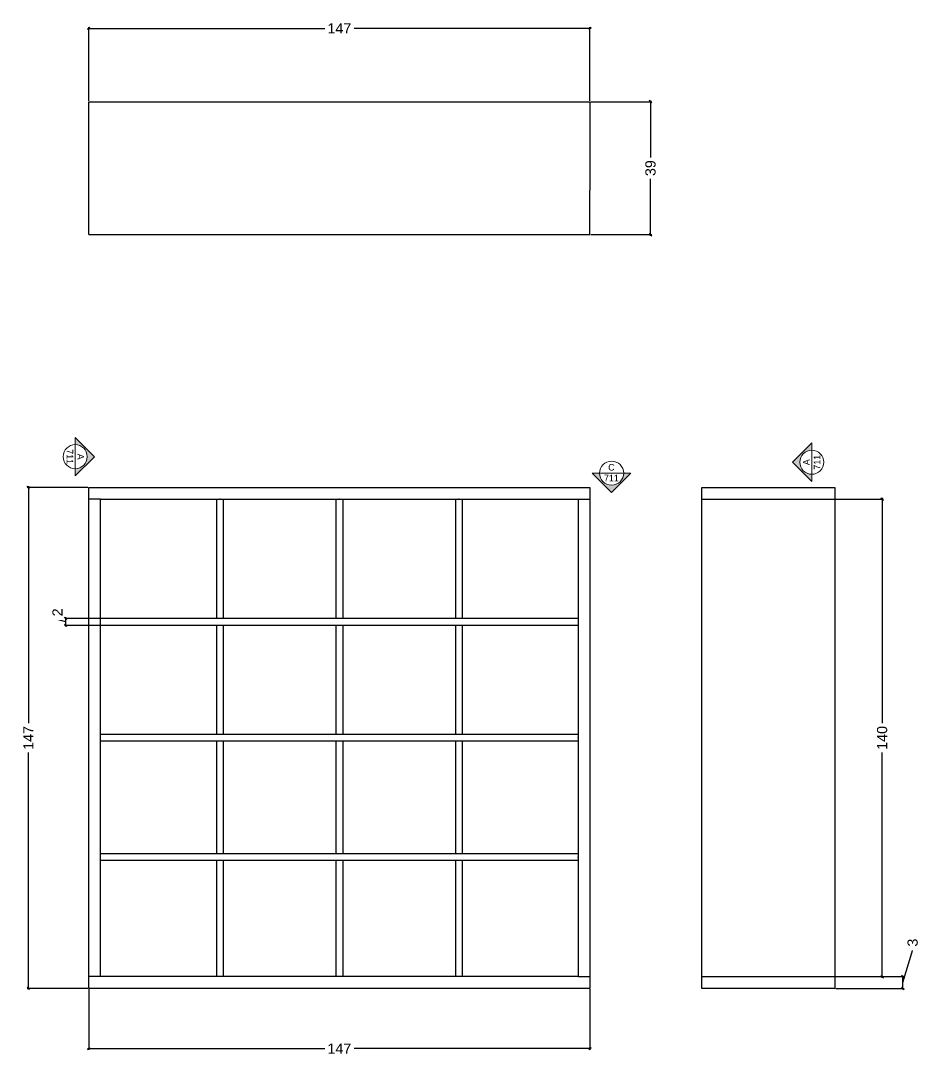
# Model space of a CAD drawing. Header units: inches. Extents: x 17 to 1523, y -134 to 986.
# Drawn here: x 633.2 to 897, y 682.5 to 986.4 of the extents above; entities that cross this region are included whole.
import ezdxf
from ezdxf.enums import TextEntityAlignment as Align

# ---------------------------------------------------------------- set-up
doc = ezdxf.new("R2010")
doc.units = ezdxf.units.IN
doc.header["$MEASUREMENT"] = 0
doc.layers.get('Defpoints').update_dxf_attribs({"color": 6})
doc.layers.add('A-PRSP-1', color=7, linetype='Continuous', lineweight=40)
doc.layers.add('G-ANNO-TEXT', color=3, linetype='Continuous')
doc.layers.add('Kallax', color=7, linetype='Continuous')
doc.styles.add('ARIAL', font='Arial.ttf')
doc.dimstyles.new('TICK_36', dxfattribs={"dimtxt": 15, "dimasz": 3.6, "dimexe": 1.8, "dimexo": 1.2, "dimgap": 1.8, "dimtad": 0, "dimdec": 0, "dimzin": 0, "dimdsep": 46, "dimtxsty": 'ARIAL', "dimblk": 'OBLIQUE', "dimcen": 1.8, "dimdle": 1.8, "dimclrd": 256, "dimclrt": 256, "dimadec": 0, "dimazin": 0, "dimtfac": 1, "dimtdec": 0, "dimtmove": 1, "dimatfit": 3, "dimldrblk": 'OPEN90', "dimfxl": 1, "dimtfill": 1, "dimtolj": 1, "dimtzin": 0, "dimarcsym": 0})

# ---------------------------------------------------------------- blocks, each defined once
blk = doc.blocks.new('_Oblique')
at = {"color": 0, "linetype": 'ByBlock', "lineweight": -2}
blk.add_line((-0.5, -0.5), (0.5, 0.5), dxfattribs=at)
blk = doc.blocks.new('*D74')
at = {"layer": 'Defpoints', "color": 0, "ltscale": 0.6, "transparency": 16777216}
for p in [(800.12, 984.16), (653.12, 962.65), (800.12, 962.65)]:
    blk.add_point(p, dxfattribs=at)
at = {"layer": 'G-ANNO-TEXT', "lineweight": -2, "ltscale": 0.6, "transparency": 16777216}
for p, q in [((652.76, 984.16), (723.09, 984.16)), ((800.48, 984.16), (730.15, 984.16))]:
    blk.add_line(p, q, dxfattribs=at)
at = {"layer": 'G-ANNO-TEXT', "color": 0, "lineweight": -2, "ltscale": 0.6, "transparency": 16777216}
for p, q in [((653.12, 962.89), (653.12, 984.52)), ((800.12, 962.89), (800.12, 984.52))]:
    blk.add_line(p, q, dxfattribs=at)
at = {"layer": 'G-ANNO-TEXT', "lineweight": -2, "ltscale": 0.6, "transparency": 16777216, "xscale": 0.7200000000000001, "yscale": 0.7200000000000001, "zscale": 0.7200000000000001, "rotation": 180}
blk.add_blockref('_Oblique', (653.12, 984.16), dxfattribs=at)
at = {"layer": 'G-ANNO-TEXT', "lineweight": -2, "ltscale": 0.6, "transparency": 16777216, "xscale": 0.7200000000000001, "yscale": 0.7200000000000001, "zscale": 0.7200000000000001}
blk.add_blockref('_Oblique', (800.12, 984.16), dxfattribs=at)
at = {"layer": 'G-ANNO-TEXT', "ltscale": 0.6, "transparency": 16777216, "insert": (726.62, 984.16), "char_height": 3, "attachment_point": 5, "style": 'ARIAL', "bg_fill": 3, "box_fill_scale": 1.25, "bg_fill_color": 256, "bg_fill_true_color": 13158600, "bg_fill_transparency": 0}
blk.add_mtext('\\A1;147', dxfattribs=at)
blk = doc.blocks.new('_Open90')
at = {"color": 0, "linetype": 'ByBlock', "lineweight": -2}
for p, q in [((0, 0), (-1, 0)), ((-0.5, 0.5), (0, 0)), ((0, 0), (-0.5, -0.5))]:
    blk.add_line(p, q, dxfattribs=at)
blk = doc.blocks.new('*D75')
at = {"layer": 'Defpoints', "color": 0, "ltscale": 0.6, "transparency": 16777216}
for p in [(800.12, 962.65), (800.12, 923.65), (817.88, 923.65)]:
    blk.add_point(p, dxfattribs=at)
at = {"layer": 'G-ANNO-TEXT', "color": 0, "lineweight": -2, "ltscale": 0.6, "transparency": 16777216}
for p, q in [((800.36, 962.65), (818.24, 962.65)), ((800.36, 923.65), (818.24, 923.65))]:
    blk.add_line(p, q, dxfattribs=at)
at = {"layer": 'G-ANNO-TEXT', "lineweight": -2, "ltscale": 0.6, "transparency": 16777216}
for p, q in [((817.88, 963.01), (817.88, 945.64)), ((817.88, 923.29), (817.88, 940.66))]:
    blk.add_line(p, q, dxfattribs=at)
at = {"layer": 'G-ANNO-TEXT', "lineweight": -2, "ltscale": 0.6, "transparency": 16777216, "xscale": 0.7200000000000001, "yscale": 0.7200000000000001, "zscale": 0.7200000000000001}
for p, rotation in [((817.88, 962.65), 90), ((817.88, 923.65), 270)]:
    blk.add_blockref('_Oblique', p, dxfattribs=dict(at, rotation=rotation))
at = {"layer": 'G-ANNO-TEXT', "ltscale": 0.6, "transparency": 16777216, "insert": (817.88, 943.15), "char_height": 3, "attachment_point": 5, "rotation": 90, "style": 'ARIAL', "bg_fill": 3, "box_fill_scale": 1.25, "bg_fill_color": 256, "bg_fill_true_color": 13158600, "bg_fill_transparency": 0}
blk.add_mtext('\\A1;39', dxfattribs=at)
blk = doc.blocks.new('*D76')
at = {"layer": 'Defpoints', "color": 0, "ltscale": 0.6, "transparency": 16777216}
for p in [(653.12, 702.43), (800.12, 702.43), (800.12, 684.75)]:
    blk.add_point(p, dxfattribs=at)
at = {"layer": 'G-ANNO-TEXT', "color": 0, "lineweight": -2, "ltscale": 0.6, "transparency": 16777216}
for p, q in [((653.12, 702.19), (653.12, 684.39)), ((800.12, 702.19), (800.12, 684.39))]:
    blk.add_line(p, q, dxfattribs=at)
at = {"layer": 'G-ANNO-TEXT', "lineweight": -2, "ltscale": 0.6, "transparency": 16777216}
for p, q in [((652.76, 684.75), (723.09, 684.75)), ((800.48, 684.75), (730.15, 684.75))]:
    blk.add_line(p, q, dxfattribs=at)
at = {"layer": 'G-ANNO-TEXT', "lineweight": -2, "ltscale": 0.6, "transparency": 16777216, "xscale": 0.7200000000000001, "yscale": 0.7200000000000001, "zscale": 0.7200000000000001, "rotation": 180}
blk.add_blockref('_Oblique', (653.12, 684.75), dxfattribs=at)
at = {"layer": 'G-ANNO-TEXT', "lineweight": -2, "ltscale": 0.6, "transparency": 16777216, "xscale": 0.7200000000000001, "yscale": 0.7200000000000001, "zscale": 0.7200000000000001}
blk.add_blockref('_Oblique', (800.12, 684.75), dxfattribs=at)
at = {"layer": 'G-ANNO-TEXT', "ltscale": 0.6, "transparency": 16777216, "insert": (726.62, 684.75), "char_height": 3, "attachment_point": 5, "style": 'ARIAL', "bg_fill": 3, "box_fill_scale": 1.25, "bg_fill_color": 256, "bg_fill_true_color": 13158600, "bg_fill_transparency": 0}
blk.add_mtext('\\A1;147', dxfattribs=at)
blk = doc.blocks.new('*D77')
at = {"layer": 'Defpoints', "color": 0, "ltscale": 0.6, "transparency": 16777216}
for p in [(635.41, 849.43), (653.12, 849.43), (653.12, 702.43)]:
    blk.add_point(p, dxfattribs=at)
at = {"layer": 'G-ANNO-TEXT', "color": 0, "lineweight": -2, "ltscale": 0.6, "transparency": 16777216}
for p, q in [((652.88, 849.43), (635.05, 849.43)), ((652.88, 702.43), (635.05, 702.43))]:
    blk.add_line(p, q, dxfattribs=at)
at = {"layer": 'G-ANNO-TEXT', "lineweight": -2, "ltscale": 0.6, "transparency": 16777216}
for p, q in [((635.41, 849.79), (635.41, 779.46)), ((635.41, 702.07), (635.41, 772.4))]:
    blk.add_line(p, q, dxfattribs=at)
at = {"layer": 'G-ANNO-TEXT', "lineweight": -2, "ltscale": 0.6, "transparency": 16777216, "xscale": 0.7200000000000001, "yscale": 0.7200000000000001, "zscale": 0.7200000000000001}
for p, rotation in [((635.41, 849.43), 90), ((635.41, 702.43), 270)]:
    blk.add_blockref('_Oblique', p, dxfattribs=dict(at, rotation=rotation))
at = {"layer": 'G-ANNO-TEXT', "ltscale": 0.6, "transparency": 16777216, "insert": (635.41, 775.93), "char_height": 3, "attachment_point": 5, "rotation": 90, "style": 'ARIAL', "bg_fill": 3, "box_fill_scale": 1.25, "bg_fill_color": 256, "bg_fill_true_color": 13158600, "bg_fill_transparency": 0}
blk.add_mtext('\\A1;147', dxfattribs=at)
blk = doc.blocks.new('*D78')
at = {"layer": 'Defpoints', "color": 0, "ltscale": 0.6, "transparency": 16777216}
for p in [(871.98, 705.89), (891.89, 705.89), (871.98, 702.43)]:
    blk.add_point(p, dxfattribs=at)
at = {"layer": 'G-ANNO-TEXT', "lineweight": -2, "ltscale": 0.6, "transparency": 16777216}
for p, q in [((894.78, 713.81), (894.78, 714.53)), ((891.89, 704.16), (894.78, 713.81)), ((891.89, 702.07), (891.89, 706.25))]:
    blk.add_line(p, q, dxfattribs=at)
at = {"layer": 'G-ANNO-TEXT', "color": 0, "lineweight": -2, "ltscale": 0.6, "transparency": 16777216}
for p, q in [((872.22, 705.89), (892.25, 705.89)), ((872.22, 702.43), (892.25, 702.43))]:
    blk.add_line(p, q, dxfattribs=at)
at = {"layer": 'G-ANNO-TEXT', "lineweight": -2, "ltscale": 0.6, "transparency": 16777216, "xscale": 0.7200000000000001, "yscale": 0.7200000000000001, "zscale": 0.7200000000000001}
for p, rotation in [((891.89, 705.89), 90), ((891.89, 702.43), 270)]:
    blk.add_blockref('_Oblique', p, dxfattribs=dict(at, rotation=rotation))
at = {"layer": 'G-ANNO-TEXT', "ltscale": 0.6, "transparency": 16777216, "insert": (894.78, 715.85), "char_height": 3, "attachment_point": 5, "rotation": 90, "style": 'ARIAL', "bg_fill": 3, "box_fill_scale": 1.25, "bg_fill_color": 256, "bg_fill_true_color": 13158600, "bg_fill_transparency": 0}
blk.add_mtext('\\A1;3', dxfattribs=at)
blk = doc.blocks.new('*D79')
at = {"layer": 'Defpoints', "color": 0, "ltscale": 0.6, "transparency": 16777216}
for p in [(871.98, 846), (885.83, 846), (871.98, 705.89)]:
    blk.add_point(p, dxfattribs=at)
at = {"layer": 'G-ANNO-TEXT', "color": 0, "lineweight": -2, "ltscale": 0.6, "transparency": 16777216}
for p, q in [((872.22, 846), (886.19, 846)), ((872.22, 705.89), (886.19, 705.89))]:
    blk.add_line(p, q, dxfattribs=at)
at = {"layer": 'G-ANNO-TEXT', "lineweight": -2, "ltscale": 0.6, "transparency": 16777216}
for p, q in [((885.83, 846.36), (885.83, 779.47)), ((885.83, 705.53), (885.83, 772.41))]:
    blk.add_line(p, q, dxfattribs=at)
at = {"layer": 'G-ANNO-TEXT', "lineweight": -2, "ltscale": 0.6, "transparency": 16777216, "xscale": 0.7200000000000001, "yscale": 0.7200000000000001, "zscale": 0.7200000000000001}
for p, rotation in [((885.83, 846), 90), ((885.83, 705.89), 270)]:
    blk.add_blockref('_Oblique', p, dxfattribs=dict(at, rotation=rotation))
at = {"layer": 'G-ANNO-TEXT', "ltscale": 0.6, "transparency": 16777216, "insert": (885.83, 775.94), "char_height": 3, "attachment_point": 5, "rotation": 90, "style": 'ARIAL', "bg_fill": 3, "box_fill_scale": 1.25, "bg_fill_color": 256, "bg_fill_true_color": 13158600, "bg_fill_transparency": 0}
blk.add_mtext('\\A1;140', dxfattribs=at)
blk = doc.blocks.new('*D80')
at = {"layer": 'Defpoints', "color": 0, "ltscale": 0.6, "transparency": 16777216}
for p in [(646.34, 808.97), (656.56, 810.97), (656.56, 808.97)]:
    blk.add_point(p, dxfattribs=at)
at = {"layer": 'G-ANNO-TEXT', "lineweight": -2, "ltscale": 0.6, "transparency": 16777216}
for p, q in [((643.94, 810.69), (643.94, 811.41)), ((646.34, 809.97), (643.94, 810.69)), ((646.34, 811.33), (646.34, 808.61))]:
    blk.add_line(p, q, dxfattribs=at)
at = {"layer": 'G-ANNO-TEXT', "color": 0, "lineweight": -2, "ltscale": 0.6, "transparency": 16777216}
for p, q in [((656.32, 810.97), (645.98, 810.97)), ((656.32, 808.97), (645.98, 808.97))]:
    blk.add_line(p, q, dxfattribs=at)
at = {"layer": 'G-ANNO-TEXT', "ltscale": 0.6, "transparency": 16777216, "insert": (643.94, 812.77), "char_height": 3, "attachment_point": 5, "rotation": 90, "style": 'ARIAL', "bg_fill": 3, "box_fill_scale": 1.25, "bg_fill_color": 256, "bg_fill_true_color": 13158600, "bg_fill_transparency": 0}
blk.add_mtext('\\A1;2', dxfattribs=at)
at = {"layer": 'G-ANNO-TEXT', "lineweight": -2, "ltscale": 0.6, "transparency": 16777216, "xscale": 0.7200000000000001, "yscale": 0.7200000000000001, "zscale": 0.7200000000000001}
for p, rotation in [((646.34, 810.97), 90), ((646.34, 808.97), 270)]:
    blk.add_blockref('_Oblique', p, dxfattribs=dict(at, rotation=rotation))

msp = doc.modelspace()

# ---------------------------------------------------------------- hatches: boundary and pattern name
at = {"layer": 'A-PRSP-1', "linetype": 'Continuous', "lineweight": 20}
h = msp.add_hatch(color=256, dxfattribs=at)
h.dxf.hatch_style = 1
h.paths.add_polyline_path([(649.14, 864.14), (649.14, 862, -1), (649.14, 854.94), (649.14, 852.8), (654.84, 858.47)])
h = msp.add_hatch(color=256, dxfattribs=at)
h.dxf.hatch_style = 1
h.paths.add_polyline_path([(865.19, 851.17), (865.19, 853.31, -1), (865.19, 860.37), (865.19, 862.51), (859.48, 856.84)])
h = msp.add_hatch(color=256, dxfattribs=at)
h.dxf.hatch_style = 1
h.paths.add_polyline_path([(812.15, 853.63), (810.01, 853.63, -1), (802.95, 853.63), (800.81, 853.63), (806.48, 847.93)])

# ---------------------------------------------------------------- linework, layer by layer
at = {"linetype": 'Continuous', "lineweight": 20}
for p, q in [((649.14, 862), (649.14, 854.94)), ((865.19, 853.31), (865.19, 860.37)), ((810.01, 853.63), (802.95, 853.63))]:
    msp.add_line(p, q, dxfattribs=at)
msp.add_line((800.12, 849.43), (800.12, 846))
at = {"color": 7}
for p, q in [((656.56, 846), (653.12, 846)), ((796.67, 846), (800.12, 846)), ((725.61, 808.97), (725.61, 802.4)), ((727.61, 808.97), (727.61, 802.4)), ((656.56, 705.89), (653.12, 705.89)), ((796.67, 705.89), (800.12, 705.89))]:
    msp.add_line(p, q, dxfattribs=at)
for p in [(726.61, 846), (761.64, 846), (796.67, 810.97), (796.67, 740.91)]:
    msp.add_point(p, dxfattribs=at)
at = {"layer": 'A-PRSP-1', "linetype": 'Continuous', "lineweight": 20}
for p, q in [((649.14, 862), (649.14, 864.14)), ((649.14, 864.14), (654.84, 858.47)), ((865.19, 862.51), (859.48, 856.84)), ((865.19, 860.37), (865.19, 862.51)), ((649.14, 852.8), (654.84, 858.47)), ((649.14, 854.94), (649.14, 852.8)), ((865.19, 851.17), (859.48, 856.84)), ((802.95, 853.63), (800.81, 853.63)), ((800.81, 853.63), (806.48, 847.93)), ((812.15, 853.63), (806.48, 847.93)), ((810.01, 853.63), (812.15, 853.63)), ((865.19, 853.31), (865.19, 851.17))]:
    msp.add_line(p, q, dxfattribs=at)
for centre in [(649.14, 858.47), (865.19, 856.84), (806.48, 853.63)]:
    msp.add_circle(centre, 3.53, dxfattribs=at)
at = {"layer": 'Kallax', "color": 7}
for p, q in [((653.12, 923.65), (653.12, 962.65)), ((653.12, 962.65), (800.12, 962.65)), ((800.12, 962.65), (800.12, 936.68)), ((800.12, 923.65), (800.12, 936.68)), ((653.12, 923.65), (800.12, 923.65)), ((653.12, 702.43), (653.12, 849.43)), ((832.98, 702.43), (832.98, 849.43)), ((832.98, 849.43), (871.98, 849.43)), ((871.98, 849.43), (871.98, 702.43)), ((656.55, 846), (796.67, 846)), ((656.56, 705.89), (656.56, 846)), ((690.58, 846), (690.58, 810.97)), ((692.58, 846), (692.58, 810.97)), ((725.61, 846), (725.61, 810.97)), ((727.61, 846), (727.61, 810.97)), ((760.64, 846), (760.64, 810.97)), ((762.64, 846), (762.64, 810.97)), ((796.67, 846), (796.67, 705.89)), ((800.12, 846), (800.12, 702.43)), ((796.67, 810.97), (656.56, 810.97)), ((796.67, 808.97), (656.56, 808.97)), ((690.58, 808.97), (690.58, 776.94)), ((692.58, 808.97), (692.58, 776.94)), ((760.64, 808.97), (760.64, 792.83)), ((762.64, 808.97), (762.64, 792.83)), ((725.61, 802.4), (725.61, 776.94)), ((727.61, 802.4), (727.61, 776.94)), ((760.64, 792.83), (760.64, 776.94)), ((762.64, 792.83), (762.64, 776.94)), ((796.67, 776.94), (656.56, 776.94)), ((796.67, 774.94), (656.56, 774.94)), ((690.58, 774.94), (690.58, 741.91)), ((692.58, 774.94), (692.58, 741.91)), ((725.61, 774.94), (725.61, 741.91)), ((727.61, 774.94), (727.61, 741.91)), ((760.64, 774.94), (760.64, 741.91)), ((762.64, 774.94), (762.64, 741.91)), ((796.67, 741.91), (656.56, 741.91)), ((796.67, 739.91), (656.56, 739.91)), ((690.58, 739.91), (690.58, 705.89)), ((692.58, 739.91), (692.58, 705.89)), ((725.61, 739.91), (725.61, 705.89)), ((727.61, 739.91), (727.61, 705.89)), ((760.64, 739.91), (760.64, 705.89)), ((762.64, 739.91), (762.64, 705.89)), ((796.67, 705.89), (656.56, 705.89)), ((800.12, 702.43), (653.12, 702.43)), ((871.98, 702.43), (832.98, 702.43))]:
    msp.add_line(p, q, dxfattribs=at)
at = {"layer": 'Kallax'}
for p, q in [((653.12, 849.43), (800.12, 849.43)), ((832.98, 846), (871.98, 846)), ((832.98, 705.89), (871.98, 705.89))]:
    msp.add_line(p, q, dxfattribs=at)
at = {"layer": 'Kallax', "color": 7}
for p in [(691.58, 846), (796.67, 775.94)]:
    msp.add_point(p, dxfattribs=at)

# ---------------------------------------------------------------- texts
at = {"linetype": 'Continuous', "lineweight": 20}
for tag, text, rotation, p in [('711', 'A', 270, (648.56, 858.47)), ('A', 'A301', 270, (651.71, 858.47)), ('A', 'A301', 90, (862.62, 856.84)), ('711', 'A', 90, (865.77, 856.84))]:
    msp.add_attdef(tag, text=text, height=1.95, rotation=rotation, dxfattribs=at).set_placement(p, align=Align.TOP_CENTER)
for tag, text, p in [('C', 'A301', (806.41, 856.33)), ('711', 'A', (806.41, 853.17))]:
    msp.add_attdef(tag, text=text, height=1.95, dxfattribs=at).set_placement(p, align=Align.TOP_CENTER)

# ---------------------------------------------------------------- next in the draw order: dimensions: what is measured, and where the dimension line sits
at = {"layer": 'G-ANNO-TEXT', "ltscale": 0.6}
for base, p1, p2, picture, middle in [((800.12, 984.16), (653.12, 962.65), (800.12, 962.65), '*D74', (726.62, 984.16)), ((800.12, 684.75), (653.12, 702.43), (800.12, 702.43), '*D76', (726.62, 684.75))]:
    dim = msp.add_linear_dim(base=base, p1=p1, p2=p2, dimstyle='TICK_36', override={"dimscale": 0.2}, dxfattribs=at)
    dim.commit()
    dim.dimension.update_dxf_attribs({"geometry": picture, "text_midpoint": middle})
dim = msp.add_linear_dim(base=(891.89, 705.89), p1=(871.98, 702.43), p2=(871.98, 705.89), angle=90, dimstyle='TICK_36', override={"dimscale": 0.2}, dxfattribs=at)
dim.commit()
dim.dimension.update_dxf_attribs({"geometry": '*D78', "text_midpoint": (894.78, 714.89), "dimtype": 160})

# ---------------------------------------------------------------- next in the draw order: dimensions: what is measured, and where the dimension line sits
for base, p1, p2, picture, middle in [((817.88, 923.65), (800.12, 962.65), (800.12, 923.65), '*D75', (817.88, 943.15)), ((635.41, 849.43), (653.12, 702.43), (653.12, 849.43), '*D77', (635.41, 775.93))]:
    dim = msp.add_linear_dim(base=base, p1=p1, p2=p2, angle=90, dimstyle='TICK_36', override={"dimscale": 0.2}, dxfattribs=at)
    dim.commit()
    dim.dimension.update_dxf_attribs({"geometry": picture, "text_midpoint": middle})
dim = msp.add_linear_dim(base=(885.83, 846), p1=(871.98, 705.89), p2=(871.98, 846), angle=90, dimstyle='TICK_36', override={"dimscale": 0.2}, dxfattribs=at)
dim.commit()
dim.dimension.update_dxf_attribs({"geometry": '*D79', "text_midpoint": (885.83, 775.94), "dimtype": 160})

# ---------------------------------------------------------------- next in the draw order: dimensions: what is measured, and where the dimension line sits
dim = msp.add_linear_dim(base=(646.34, 808.97), p1=(656.56, 810.97), p2=(656.56, 808.97), angle=90, dimstyle='TICK_36', override={"dimscale": 0.2}, dxfattribs=at)
dim.commit()
dim.dimension.update_dxf_attribs({"geometry": '*D80', "text_midpoint": (643.94, 811.77)})

doc.saveas('drawing.dxf')
